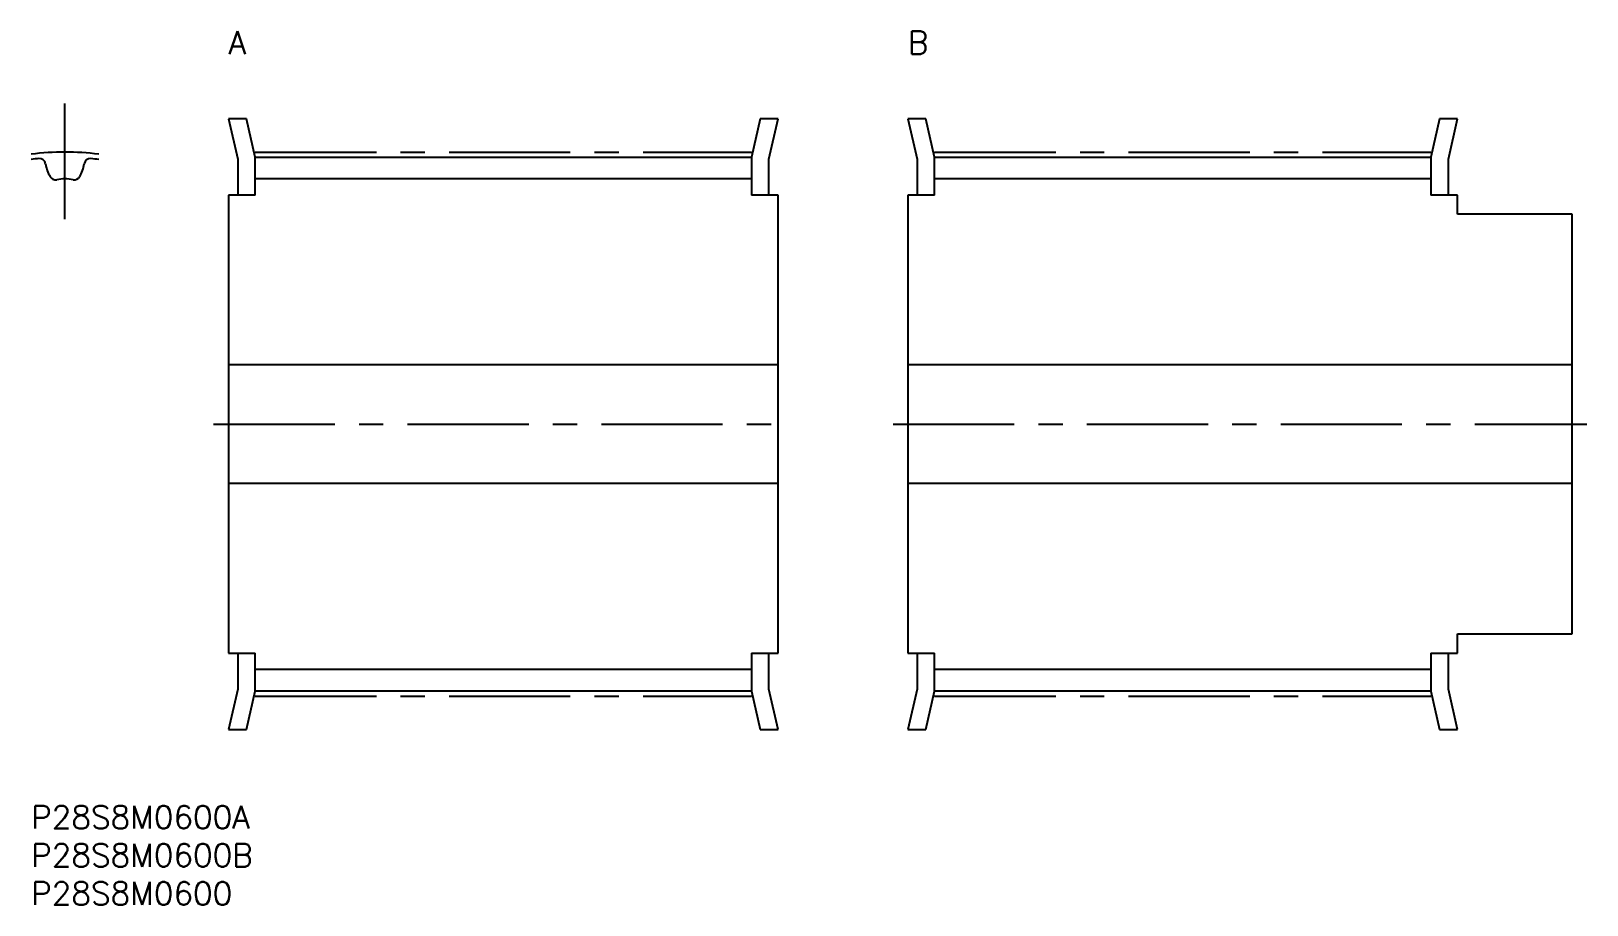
# Model space of a CAD drawing. Extents: x 0 to 204, y -13 to 102.
import ezdxf

# ---------------------------------------------------------------- set-up
doc = ezdxf.new("R2010")
doc.units = 0
doc.header["$LTSCALE"] = 0.5
doc.linetypes.add('CENTER', pattern=[50.8, 31.75, -6.35, 6.35, -6.35])
for name, color, linetype in [('MSM_CENTER', 1, 'CENTER'), ('MSM_CONTINUOUS', 7, 'CONTINUOUS'), ('MSM_PART_NUMBER', 7, 'CONTINUOUS')]:
    doc.layers.add(name, color=color, linetype=linetype)
doc.styles.get("Standard").update_dxf_attribs({"font": 'txt.shx', "height": 3, "bigfont": 'bigfont.shx'})

# ---------------------------------------------------------------- blocks, each defined once
blk = doc.blocks.new('*U31')
at = {"layer": 'MSM_PART_NUMBER'}
blk.add_text('P28S8M0600A', height=3, dxfattribs=at).set_placement((0, -3))
blk = doc.blocks.new('*U32')
at = {"layer": 'MSM_PART_NUMBER'}
blk.add_text('P28S8M0600B', height=3, dxfattribs=at).set_placement((0, -8))
blk = doc.blocks.new('*U33')
at = {"layer": 'MSM_PART_NUMBER'}
blk.add_text('P28S8M0600', height=3, dxfattribs=at).set_placement((0, -13))
blk = doc.blocks.new('*U34')
at = {"layer": 'MSM_PART_NUMBER'}
blk.add_text('A', height=3, dxfattribs=at).set_placement((25.86, 98.5))
blk = doc.blocks.new('*U35')
at = {"layer": 'MSM_PART_NUMBER'}
blk.add_text('B', height=3, dxfattribs=at).set_placement((114.86, 98.5))

msp = doc.modelspace()

# ---------------------------------------------------------------- linework, layer by layer
at = {"layer": 'MSM_CENTER'}
for p, q in [((4.43, 76.85), (4.43, 92)), ((29.36, 85.65), (94.36, 85.65)), ((118.36, 85.65), (183.36, 85.65)), ((23.91, 50), (99.81, 50)), ((112.91, 50), (203.81, 50)), ((29.36, 14.35), (94.36, 14.35)), ((118.36, 14.35), (183.36, 14.35))]:
    msp.add_line(p, q, dxfattribs=at)
msp.add_arc((4.43, 50), 35.65, 82.864, 97.136, dxfattribs=at)
at = {"layer": 'MSM_CONTINUOUS'}
for p, q in [((28.22, 90), (25.86, 90)), ((25.86, 90), (27.06, 84.74)), ((29.36, 85), (28.22, 90)), ((95.5, 90), (94.36, 85)), ((97.86, 90), (95.5, 90)), ((96.66, 84.74), (97.86, 90)), ((117.22, 90), (114.86, 90)), ((114.86, 90), (116.06, 84.74)), ((118.36, 85), (117.22, 90)), ((184.5, 90), (183.36, 85)), ((186.86, 90), (184.5, 90)), ((185.66, 84.74), (186.86, 90)), ((27.06, 84.74), (27.06, 80)), ((29.36, 80), (29.36, 85)), ((29.36, 84.96), (94.36, 84.96)), ((94.36, 85), (94.36, 80)), ((96.66, 80), (96.66, 84.74)), ((116.06, 84.74), (116.06, 80)), ((118.36, 80), (118.36, 85)), ((118.36, 84.96), (183.36, 84.96)), ((183.36, 85), (183.36, 80)), ((185.66, 80), (185.66, 84.74)), ((94.36, 82.13), (29.36, 82.13)), ((183.36, 82.13), (118.36, 82.13)), ((25.86, 80), (25.86, 20)), ((29.36, 80), (25.86, 80)), ((97.86, 80), (94.36, 80)), ((97.86, 20), (97.86, 80)), ((114.86, 80), (114.86, 20)), ((118.36, 80), (114.86, 80)), ((186.86, 80), (183.36, 80)), ((186.86, 77.5), (186.86, 80)), ((201.86, 77.5), (186.86, 77.5)), ((201.86, 22.5), (201.86, 77.5)), ((97.86, 57.75), (25.86, 57.75)), ((201.86, 57.75), (114.86, 57.75)), ((25.86, 42.25), (97.86, 42.25)), ((114.86, 42.25), (201.86, 42.25)), ((186.86, 20), (186.86, 22.5)), ((186.86, 22.5), (201.86, 22.5)), ((25.86, 20), (29.36, 20)), ((27.06, 20), (27.06, 15.26)), ((29.36, 15), (29.36, 20)), ((94.36, 20), (94.36, 15)), ((94.36, 20), (97.86, 20)), ((96.66, 15.26), (96.66, 20)), ((114.86, 20), (118.36, 20)), ((116.06, 20), (116.06, 15.26)), ((118.36, 15), (118.36, 20)), ((183.36, 20), (183.36, 15)), ((183.36, 20), (186.86, 20)), ((185.66, 15.26), (185.66, 20)), ((29.36, 17.87), (94.36, 17.87)), ((118.36, 17.87), (183.36, 17.87)), ((27.06, 15.26), (25.86, 10)), ((28.22, 10), (29.36, 15)), ((29.36, 15.04), (94.36, 15.04)), ((94.36, 15), (95.5, 10)), ((97.86, 10), (96.66, 15.26)), ((116.06, 15.26), (114.86, 10)), ((117.22, 10), (118.36, 15)), ((118.36, 15.04), (183.36, 15.04)), ((183.36, 15), (184.5, 10)), ((186.86, 10), (185.66, 15.26)), ((25.86, 10), (28.22, 10)), ((95.5, 10), (97.86, 10)), ((114.86, 10), (117.22, 10)), ((184.5, 10), (186.86, 10))]:
    msp.add_line(p, q, dxfattribs=at)
for centre, radius, start, end in [((4.43, 50), 34.97, 95.5806, 97.2766), ((1.11, 84), 0.8, 9.2255, 95.5806), ((7.03, 84.96), 5.2, 189.2255, 209.3753), ((1.83, 84.96), 5.2, 330.6247, 350.7745), ((7.75, 84), 0.8, 84.4194, 170.7745), ((4.43, 50), 34.96, 82.7234, 84.4194), ((3.19, 82.81), 0.8, 209.3753, 281.8712), ((4.43, 76.93), 5.2, 78.1288, 101.8712), ((5.66, 82.81), 0.8, 258.1288, 330.6247)]:
    msp.add_arc(centre, radius, start, end, dxfattribs=at)

# ---------------------------------------------------------------- block references
for name in ['*U34', '*U35', '*U31', '*U32', '*U33']:
    msp.add_blockref(name, (0, 0), dxfattribs=at)

doc.saveas('drawing.dxf')
